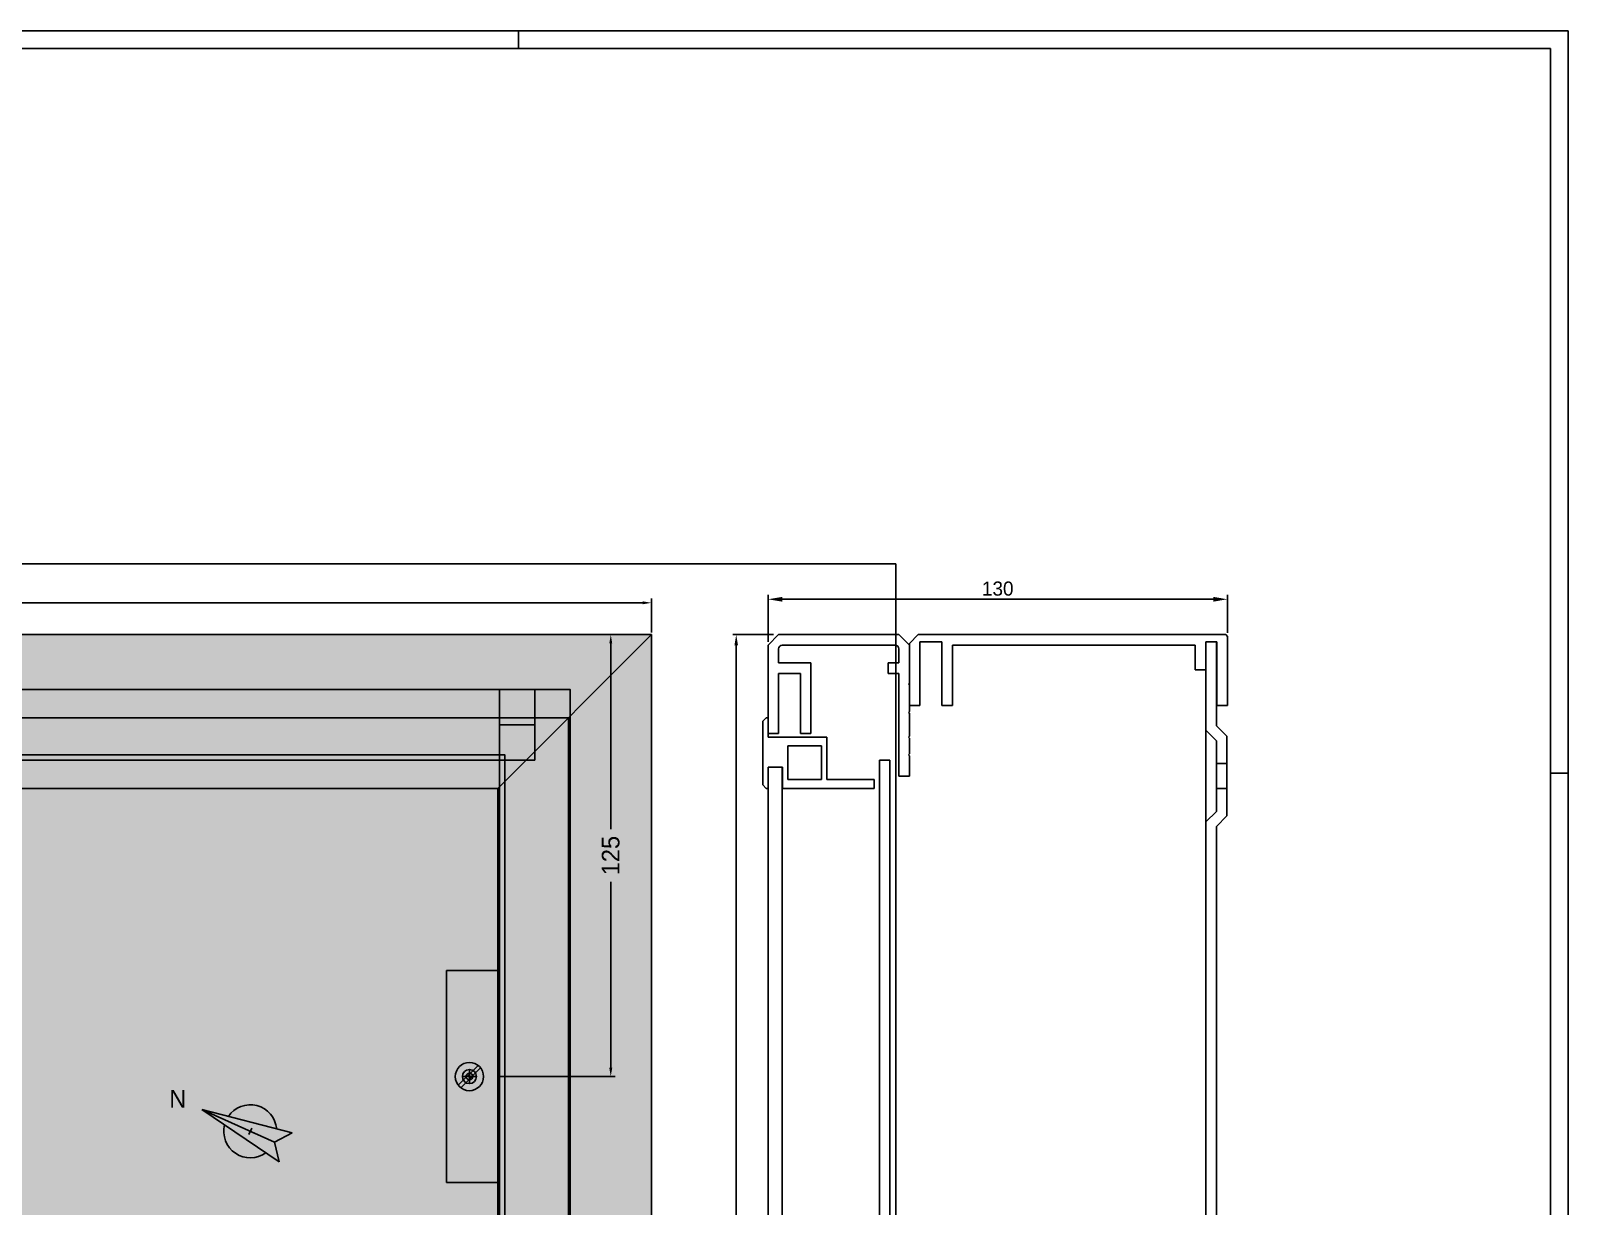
# Model space of a CAD drawing. Header units: millimetres. Extents: x -1269 to 1686, y -428 to 724.
# Drawn here: x 624.4 to 1059.4, y 338.3 to 670.8 of the extents above; entities that cross this region are included whole.
import ezdxf
from ezdxf.enums import TextEntityAlignment as Align

# ---------------------------------------------------------------- set-up
doc = ezdxf.new("R2010")
doc.units = ezdxf.units.MM
doc.header["$LTSCALE"] = 0.4
for name, color, linetype in [('25', 7, 'Continuous'), ('35', 2, 'Continuous'), ('ELEKTR', 7, 'Continuous'), ('FREESGAT', 7, 'Continuous'), ('FREESGATPOSITIE', 7, 'Continuous'), ('FREESOMTREK', 7, 'Continuous'), ('GAT', 2, 'Continuous'), ('KADER', 7, 'Continuous'), ('Lenskleur', 7, 'Continuous'), ('LIJST', 1, 'Continuous'), ('PASKRUIZEN', 2, 'Continuous'), ('Ral 9002', 156, 'Continuous'), ('Ral kastkleur', 254, 'Continuous'), ('REF', 40, 'Continuous'), ('TEKST', 7, 'Continuous')]:
    doc.layers.add(name, color=color, linetype=linetype)
doc.styles.get("Standard").update_dxf_attribs({"font": 'pnmantxt.shx'})
doc.styles.add('UV55', font='Univers 55 Roman.ttf')
doc.dimstyles.new('ISO-25', dxfattribs={"dimtxt": 2.5, "dimasz": 2.5, "dimexe": 1.25, "dimexo": 0.625, "dimtad": 1, "dimtxsty": 'Standard', "dimcen": 2.5, "dimadec": 0, "dimazin": 0, "dimtfac": 1, "dimtmove": 0, "dimatfit": 3, "dimfxl": 1, "dimarcsym": 0})
doc.dimstyles.get("Standard").update_dxf_attribs({"dimtxt": 0.18, "dimasz": 0.18, "dimexe": 0.18, "dimexo": 0.0625, "dimgap": 0.09, "dimtad": 0, "dimtih": 1, "dimtoh": 1, "dimdec": 4, "dimzin": 0, "dimdsep": 46, "dimtxsty": 'Standard', "dimcen": 0.09, "dimadec": 0, "dimazin": 0, "dimtfac": 1, "dimtdec": 4, "dimtofl": 0, "dimtmove": 0, "dimatfit": 3, "dimfxl": 1, "dimtolj": 1, "dimtzin": 0, "dimarcsym": 0})

# ---------------------------------------------------------------- blocks, each defined once
blk = doc.blocks.new('*D16')
at = {"layer": 'DEFPOINTS', "color": 0, "transparency": 16777216}
for p in [(824, 500), (835.5, 500), (835.5, 0)]:
    blk.add_point(p, dxfattribs=at)
at = {"layer": 'KADER', "color": 0, "lineweight": -2, "transparency": 16777216}
for p, q in [((834.5, 500), (823, 500)), ((824, 3), (824, 497)), ((834.5, 0), (823, 0))]:
    blk.add_line(p, q, dxfattribs=at)
at = {"layer": 'KADER', "color": 0, "transparency": 16777216}
for points in [[(823.5, 497), (824.5, 497), (824, 500)], [(823.5, 3), (824.5, 3), (824, 0)]]:
    blk.add_solid(points, dxfattribs=at)
at = {"layer": 'KADER', "color": 0, "transparency": 16777216, "insert": (821.5, 250), "char_height": 3, "attachment_point": 5, "rotation": 90}
blk.add_mtext('\\A1;AFMETINGEN = BREEDTE x HOOGTE', dxfattribs=at)
blk = doc.blocks.new('*D8')
at = {"layer": 'DEFPOINTS', "color": 0, "transparency": 16777216}
for p in [(963, 510), (833, 497), (963, 499.5)]:
    blk.add_point(p, dxfattribs=at)
at = {"layer": 'KADER', "color": 0, "lineweight": -2, "transparency": 16777216}
for p, q in [((833, 498), (833, 511.25)), ((837, 510), (959, 510)), ((963, 500.5), (963, 511.25))]:
    blk.add_line(p, q, dxfattribs=at)
at = {"layer": 'KADER', "color": 0, "transparency": 16777216}
for points in [[(837, 510.67), (837, 509.33), (833, 510)], [(959, 510.67), (959, 509.33), (963, 510)]]:
    blk.add_solid(points, dxfattribs=at)
at = {"layer": 'KADER', "color": 0, "transparency": 16777216, "insert": (898, 513), "char_height": 4, "attachment_point": 5}
blk.add_mtext('130', dxfattribs=at)
blk = doc.blocks.new('*D9')
at = {"layer": 'DEFPOINTS', "color": 0, "transparency": 16777216}
for p in [(800, 509), (0, 500), (800, 500)]:
    blk.add_point(p, dxfattribs=at)
at = {"layer": 'KADER', "color": 0, "lineweight": -2, "transparency": 16777216}
for p, q in [((0, 500.62), (0, 510.25)), ((800, 500.62), (800, 510.25)), ((2.5, 509), (797.5, 509))]:
    blk.add_line(p, q, dxfattribs=at)
at = {"layer": 'KADER', "color": 0, "transparency": 16777216}
for points in [[(2.5, 509.42), (2.5, 508.58), (0, 509)], [(797.5, 509.42), (797.5, 508.58), (800, 509)]]:
    blk.add_solid(points, dxfattribs=at)
at = {"layer": 'KADER', "color": 0, "transparency": 16777216, "insert": (400, 512.12), "char_height": 5, "attachment_point": 5}
blk.add_mtext('800', dxfattribs=at)
blk = doc.blocks.new('*D15')
at = {"layer": 'DEFPOINTS', "color": 0, "transparency": 16777216}
for p in [(32, 125), (43.5, 125), (0, 0)]:
    blk.add_point(p, dxfattribs=at)
at = {"layer": 'REF', "color": 0, "lineweight": -2, "transparency": 16777216}
for p, q in [((42.88, 125), (30.75, 125)), ((32, 122.5), (32, 69.95)), ((32, 2.5), (32, 55.05)), ((0.63, 0), (33.25, 0))]:
    blk.add_line(p, q, dxfattribs=at)
at = {"layer": 'REF', "color": 0, "transparency": 16777216}
for points in [[(31.58, 122.5), (32.42, 122.5), (32, 125)], [(31.58, 2.5), (32.42, 2.5), (32, 0)]]:
    blk.add_solid(points, dxfattribs=at)
at = {"layer": 'REF', "color": 0, "transparency": 16777216, "insert": (32, 62.5), "char_height": 5, "attachment_point": 5, "rotation": 90}
blk.add_mtext('125', dxfattribs=at)
blk = doc.blocks.new('KNVAA0')
at = {"layer": 'KADER', "color": 2}
for p, q in [((584, 404), (-604, 404)), ((287, 404), (287, 399)), ((584, -436), (584, 404)), ((584, 194), (579, 194))]:
    blk.add_line(p, q, dxfattribs=at)
at = {"layer": 'KADER', "color": 3}
for p, q in [((579, 399), (-579, 399)), ((579, -431), (579, 399))]:
    blk.add_line(p, q, dxfattribs=at)
at = {"layer": 'KADER', "color": 2, "style": 'UV55', "flags": 8}
for tag, p in [('DEBITEUR', (519.5, -405.5)), ('KENMERK', (519.5, -409)), ('SCHAAL', (533, -413)), ('GETEKEND', (533, -417)), ('GEWIJZIGD', (533, -421)), ('AKKOORD', (533, -425))]:
    blk.add_attdef(tag, p, '', height=2, dxfattribs=at)
at = {"layer": 'KADER', "color": 3, "style": 'UV55', "flags": 8}
for tag, height, p in [('PROJECT-1', 2.5, (470, -407.5)), ('PROJECT-2', 2.5, (470, -411.5)), ('OBJECT/PROJECT', 5, (470, -424))]:
    blk.add_attdef(tag, text='', height=height, dxfattribs=at).set_placement(p, align=Align.CENTER)
at = {"layer": 'KADER', "color": 2, "style": 'UV55', "flags": 8}
for tag, width, p, p2 in [('TEKEN-DATUM', 0.977593, (543, -417), (563, -417)), ('WIJZIG-DATUM', 0.948929, (543, -421), (563, -421)), ('AKKOORD-DATUM', 0.792647, (543, -425), (563, -425))]:
    blk.add_attdef(tag, text='', height=2, dxfattribs=dict(at, width=width)).set_placement(p, p2, align=Align.FIT)
for tag, p in [('BLADNUMMER', (560, -429.5)), ('AANTAL-BLADEN', (574.5, -429.5))]:
    blk.add_attdef(tag, text='', height=2, dxfattribs=at).set_placement(p, align=Align.CENTER)
blk = doc.blocks.new('KNKCA4')
at = {"layer": 'ELEKTR', "color": 3}
for p, q in [((-2606.7, 1500), (2606.7, 1500)), ((2606.7, 1500), (2606.7, -1792.7))]:
    blk.add_line(p, q, dxfattribs=at)
at = {"layer": 'ELEKTR', "color": 2, "style": 'UV55', "flags": 8}
for tag, p in [('SCHAAL', (1765.2, -1522.9)), ('DEBITEUR', (684.2, -1600.6)), ('GETEKEND', (1765.2, -1605.2)), ('KENMERK', (684.2, -1664.6)), ('GEWIJZIGD', (1765.2, -1687.5)), ('AKKOORD', (1765.2, -1769.8))]:
    blk.add_attdef(tag, p, '', height=36.6, dxfattribs=at)
at = {"layer": 'ELEKTR', "color": 3, "style": 'UV55', "flags": 8}
for tag, height, p in [('PROJECT-1', 45.7, (-1426.8, -1604)), ('OBJECT/PROJECT', 91.5, (54.9, -1664.6)), ('PROJECT-2', 45.7, (-1426.8, -1677.2))]:
    blk.add_attdef(tag, text='', height=height, dxfattribs=at).set_placement(p, align=Align.CENTER)
at = {"layer": 'ELEKTR', "color": 2, "style": 'UV55', "flags": 8}
for tag, width, p, p2 in [('TEKEN-DATUM', 0.977593, (1948.2, -1605.2), (2314, -1605.2)), ('WIJZIG-DATUM', 0.948929, (1948.2, -1687.5), (2314, -1687.5)), ('AKKOORD-DATUM', 0.792647, (1948.2, -1769.8), (2314, -1769.8))]:
    blk.add_attdef(tag, text='', height=36.6, dxfattribs=dict(at, width=width)).set_placement(p, p2, align=Align.FIT)
for tag, p in [('BLADNUMMER', (894.6, -1765.2)), ('AANTAL-BLADEN', (1159.8, -1765.2))]:
    blk.add_attdef(tag, text='', height=36.6, dxfattribs=at).set_placement(p, align=Align.CENTER)
blk = doc.blocks.new('*U64')
at = {"layer": '25'}
blk.add_solid([(-13.68, 6.16), (6.84, -3.08), (8.18, -8.62)], dxfattribs=at)
at = {"layer": '35'}
for p, q in [((8.18, -8.62), (-13.68, 6.16)), ((-13.68, 6.16), (11.88, -0.41)), ((-13.68, 6.16), (6.84, -3.08)), ((6.84, -3.08), (11.88, -0.41)), ((6.84, -3.08), (8.18, -8.62))]:
    blk.add_line(p, q, dxfattribs=at)
for start, end in [(5.5344, 145.6487), (165.8958, 306.0101)]:
    blk.add_arc((0, 0), 7.5, start, end, dxfattribs=at)
at = {"layer": 'REF'}
for p, q in [((0.91, -0.41), (-0.91, 0.41)), ((0.41, 0.91), (-0.41, -0.91))]:
    blk.add_line(p, q, dxfattribs=at)
at = {"layer": 'TEKST', "style": 'UV55'}
blk.add_attdef('N', text='', height=5, dxfattribs=at).set_placement((-20.52, 9.23), align=Align.MIDDLE_CENTER)
blk = doc.blocks.new('1.01.148.13.0_B')
at = {"layer": 'Lenskleur', "true_color": 0xdbdcdc}
h = blk.add_hatch(color=254, dxfattribs=at)
h.dxf.hatch_style = 1
edge = h.paths.add_edge_path()
edge.add_arc((-8, 0), 4, 52.18076, 217.81924)
edge.add_line((-11.16, -2.453), (-5.547, 3.16))
at = {"layer": 'Lenskleur'}
h = blk.add_hatch(color=256, dxfattribs=at)
h.set_gradient(color1=(135, 146, 151), color2=(189, 189, 189), tint=1, name='CYLINDER')
edge = h.paths.add_edge_path()
edge.add_arc((-8, 0), 4, 217.81924, 232.18076)
edge.add_line((-10.453, -3.16), (-4.84, 2.453))
edge.add_arc((-8, 0), 4, 37.81924, 52.18076)
edge.add_line((-5.547, 3.16), (-11.16, -2.453))
at = {"layer": 'Lenskleur', "true_color": 0xdbdcdc}
h = blk.add_hatch(color=254, dxfattribs=at)
h.dxf.hatch_style = 1
edge = h.paths.add_edge_path()
edge.add_arc((-8, 0), 4, 232.18076, 397.81924)
edge.add_line((-4.84, 2.453), (-10.453, -3.16))
at = {"layer": 'GAT'}
for p, q in [((-10, 0), (-6, 0)), ((-8, 2), (-8, -2))]:
    blk.add_line(p, q, dxfattribs=at)
blk.add_circle((-8, 0), 2, dxfattribs=at)
at = {"layer": 'LIJST'}
for p, q in [((-11.16, -2.453), (-5.547, 3.16)), ((-4.84, 2.453), (-10.453, -3.16))]:
    blk.add_line(p, q, dxfattribs=at)
blk.add_circle((-8, 0), 4, dxfattribs=at)
at = {"layer": 'REF'}
for p, q in [((-14.5, -30), (-14.5, 30)), ((-14.5, 30), (0, 30)), ((-14.5, -30), (0, -30))]:
    blk.add_line(p, q, dxfattribs=at)
at = {"layer": 'REF', "color": 6}
dim = blk.add_linear_dim(base=(32, 125), p1=(0, 0), p2=(43.5, 125), angle=90, dimstyle='ISO-25', override={"dimtxt": 5, "dimgap": 1.5, "dimtad": 0, "dimdsep": 46}, dxfattribs=at)
dim.commit()
dim.dimension.update_dxf_attribs({"geometry": '*D15', "text_midpoint": (32, 62.5), "dimtype": 128})

msp = doc.modelspace()

# ---------------------------------------------------------------- hatches: boundary and pattern name
at = {"layer": 'Ral 9002'}
h = msp.add_hatch(color=256, dxfattribs=at)
h.dxf.hatch_style = 1
h.paths.add_polyline_path([(758.5, 466), (39, 466), (39, 34), (758.5, 34)])
at = {"layer": 'Ral kastkleur', "true_color": 0xdbdcdc}
h = msp.add_hatch(color=254, dxfattribs=at)
h.dxf.hatch_style = 1
h.paths.add_polyline_path([(23.5, 476.5), (776.5, 476.5), (776.5, 23.5), (23.5, 23.5)], flags=16)
h.paths.add_polyline_path([(0, 500), (800, 500), (800, 0), (0, 0)])
at = {"layer": 'Ral kastkleur', "true_color": 0xecebea}
h = msp.add_hatch(color=7, dxfattribs=at)
h.paths.add_polyline_path([(23.5, 476.5), (776.5, 476.5), (776.5, 23.5), (23.5, 23.5)])
h.paths.add_polyline_path([(43.5, 456.5), (756.5, 456.5), (756.5, 43.5), (43.5, 43.5)], flags=16)

# ---------------------------------------------------------------- linework, layer by layer
at = {"layer": 'FREESGAT'}
msp.add_circle((748.5, 375), 0.96, dxfattribs=at)
at = {"layer": 'FREESGATPOSITIE'}
for p, q in [((747.5, 375), (749.5, 375)), ((748.5, 374), (748.5, 376))]:
    msp.add_line(p, q, dxfattribs=at)
at = {"layer": 'FREESOMTREK'}
msp.add_lwpolyline([(39, 34), (758.5, 34), (758.5, 466), (39, 466)], close=True, dxfattribs=at)
at = {"layer": 'KADER', "color": 3}
for p, q in [((836, 500), (833, 497)), ((833, 497), (833, 472)), ((870, 500), (836, 500)), ((836, 492), (836, 496)), ((837, 497), (869, 497)), ((873, 497), (870, 500)), ((870, 496), (870, 492)), ((873, 497.5), (875.5, 500)), ((873, 480), (873, 497.5)), ((873, 486.25), (873, 497)), ((875.5, 500), (962.5, 500)), ((876, 480), (876, 498)), ((882.15, 498), (876, 498)), ((882.15, 480), (882.15, 498)), ((953.85, 497), (885.15, 497)), ((885.15, 480), (885.15, 497)), ((953.85, 490), (953.85, 497)), ((956.85, 490), (956.85, 498)), ((960, 498), (956.85, 498)), ((960, 480), (960, 498)), ((962.5, 500), (963, 499.5)), ((963, 499.5), (963, 480)), ((845.15, 492), (836, 492)), ((845.15, 472), (845.15, 492)), ((867, 492), (867, 489)), ((870, 492), (867, 492)), ((836, 489), (842.15, 489)), ((836, 472), (836, 489)), ((842.15, 489), (842.15, 472)), ((867, 489), (870, 489)), ((870, 489), (870, 460)), ((953.85, 490), (956.85, 490)), ((872.75, 486), (873, 486.25)), ((873, 485.75), (872.75, 486)), ((873, 478.25), (873, 485.75)), ((873, 480), (876, 480)), ((882.15, 480), (885.15, 480)), ((963, 480), (960, 480)), ((831.5, 475.5), (832.5, 476.5)), ((831.5, 475.5), (831.5, 457.5)), ((832.5, 476.5), (833, 476.5)), ((833, 476.5), (833, 471)), ((872.75, 478), (873, 478.25)), ((873, 477.75), (872.75, 478)), ((873, 471.25), (873, 477.75)), ((833, 472), (836, 472)), ((833, 471), (849.6, 471)), ((842.15, 472), (845.15, 472)), ((849.6, 471), (849.6, 459)), ((872.75, 471), (873, 471.25)), ((873, 470.75), (872.75, 471)), ((873, 466.25), (873, 470.75)), ((838.6, 468.5), (838.6, 459)), ((838.6, 468.5), (848.1, 468.5)), ((848.1, 468.5), (848.1, 459)), ((872.75, 466), (873, 466.25)), ((873, 465.75), (872.75, 466)), ((873, 460), (873, 465.75)), ((833, 462.5), (837.1, 462.5)), ((833, 456.5), (833, 462.5)), ((837.1, 462.5), (837.1, 456.5)), ((831.5, 457.5), (832.5, 456.5)), ((838.6, 459), (848.1, 459)), ((849.6, 459), (863, 459)), ((849.6, 459), (863, 459)), ((863, 459), (863, 456.5)), ((870, 460), (873, 460)), ((870, 460), (873, 460)), ((832.5, 456.5), (833, 456.5)), ((837.1, 456.5), (863, 456.5))]:
    msp.add_line(p, q, dxfattribs=at)
at = {"layer": 'KADER', "color": 2}
for p, q in [((956.85, 473), (956.85, 498)), ((956.85, 498), (959.85, 498)), ((959.85, 498), (959.85, 474.243)), ((962.85, 471.243), (959.85, 474.243)), ((956.85, 447), (956.85, 473)), ((959.85, 470), (956.85, 473)), ((959.85, 470), (959.85, 463.5)), ((962.85, 463.5), (962.85, 471.243)), ((959.85, 463.5), (959.85, 456.5)), ((959.85, 463.5), (962.85, 463.5)), ((962.85, 456.5), (962.85, 463.5)), ((959.85, 456.5), (959.85, 450)), ((962.85, 456.5), (959.85, 456.5)), ((962.85, 448.757), (962.85, 456.5)), ((959.85, 450), (956.85, 447)), ((962.85, 448.757), (959.85, 445.757)), ((956.85, 447), (956.85, 53)), ((959.85, 54.243), (959.85, 445.757))]:
    msp.add_line(p, q, dxfattribs=at)
at = {"layer": 'KADER'}
for p, q in [((833, 37.5), (833, 462.5)), ((833, 462.5), (837, 462.5)), ((837, 462.5), (837, 37.5)), ((864.5, 35.5), (864.5, 464.5)), ((864.5, 464.5), (867.5, 464.5)), ((867.5, 464.5), (867.5, 35.5))]:
    msp.add_line(p, q, dxfattribs=at)
at = {"layer": 'KADER', "color": 3}
for centre, start, end in [((837, 496), 90, 180), ((869, 496), 0, 90)]:
    msp.add_arc(centre, 1, start, end, dxfattribs=at)
at = {"layer": 'LIJST'}
for p, q in [((0, 500), (800, 500)), ((800, 500), (756.5, 456.5)), ((800, 500), (800, 0)), ((23.5, 476.5), (776.5, 476.5)), ((776.5, 476.5), (776.5, 23.5)), ((43.5, 456.5), (756.5, 456.5)), ((756.5, 456.5), (756.5, 43.5))]:
    msp.add_line(p, q, dxfattribs=at)
at = {"layer": 'PASKRUIZEN'}
msp.add_lwpolyline([(762, 464.5), (767, 464.5), (767, 484.5), (757, 484.5), (757, 469.5)], dxfattribs=at)
at = {"layer": 'Ral 9002'}
msp.add_lwpolyline([(39, 34), (758.5, 34), (758.5, 466), (39, 466)], close=True, dxfattribs=at)
at = {"layer": 'REF'}
for points in [[(20.5, 15.5), (777, 15.5), (777, 484.5), (20.5, 484.5)], [(40.5, 25.5), (40.5, 474.5), (30.5, 474.5), (30.5, 464.5), (767, 464.5), (767, 474.5), (757, 474.5), (757, 25.5), (767, 25.5), (767, 35.5), (30.5, 35.5), (30.5, 25.5)]]:
    msp.add_lwpolyline(points, close=True, dxfattribs=at)

# ---------------------------------------------------------------- block references
at = {"layer": '25'}
for name, p in [('KNVAA0', (475.427, 266.814)), ('1.01.148.13.0_B', (756.5, 375))]:
    msp.add_blockref(name, p, dxfattribs=at)
at = {"layer": '25', "xscale": 0.18, "yscale": 0.18, "zscale": 0.18}
msp.add_blockref('KNKCA4', (400, 250), dxfattribs=at)
at = {"layer": '25'}
msp.add_blockref('*U64', (686.5, 359.5), dxfattribs=at).add_auto_attribs({'N': 'N'})

# ---------------------------------------------------------------- dimensions: what is measured, and where the dimension line sits
at = {"layer": 'KADER'}
dim = msp.add_linear_dim(base=(800, 509), p1=(0, 500), p2=(800, 500), dimstyle='ISO-25', override={"dimtxt": 5}, dxfattribs=at)
dim.commit()
dim.dimension.update_dxf_attribs({"geometry": '*D9', "text_midpoint": (400, 512.125)})
at = {"layer": 'KADER', "color": 7}
dim = msp.add_linear_dim(base=(963, 510), p1=(833, 497), p2=(963, 499.5), dimstyle='ISO-25', override={"dimtxt": 4, "dimasz": 4, "dimexo": 1, "dimgap": 1}, dxfattribs=at)
dim.commit()
dim.dimension.update_dxf_attribs({"geometry": '*D8', "text_midpoint": (898, 513)})
dim = msp.add_linear_dim(base=(824, 500), p1=(835.5, 0), p2=(835.5, 500), angle=90, text='AFMETINGEN = BREEDTE x HOOGTE', dimstyle='Standard', override={"dimtxt": 3, "dimasz": 3, "dimexe": 1, "dimexo": 1, "dimgap": 1, "dimtad": 1, "dimtih": 0, "dimtoh": 0, "dimdec": 2, "dimcen": 1, "dimtdec": 2}, dxfattribs=at)
dim.commit()
dim.dimension.update_dxf_attribs({"geometry": '*D16', "text_midpoint": (821.5, 250)})

doc.saveas('drawing.dxf')
